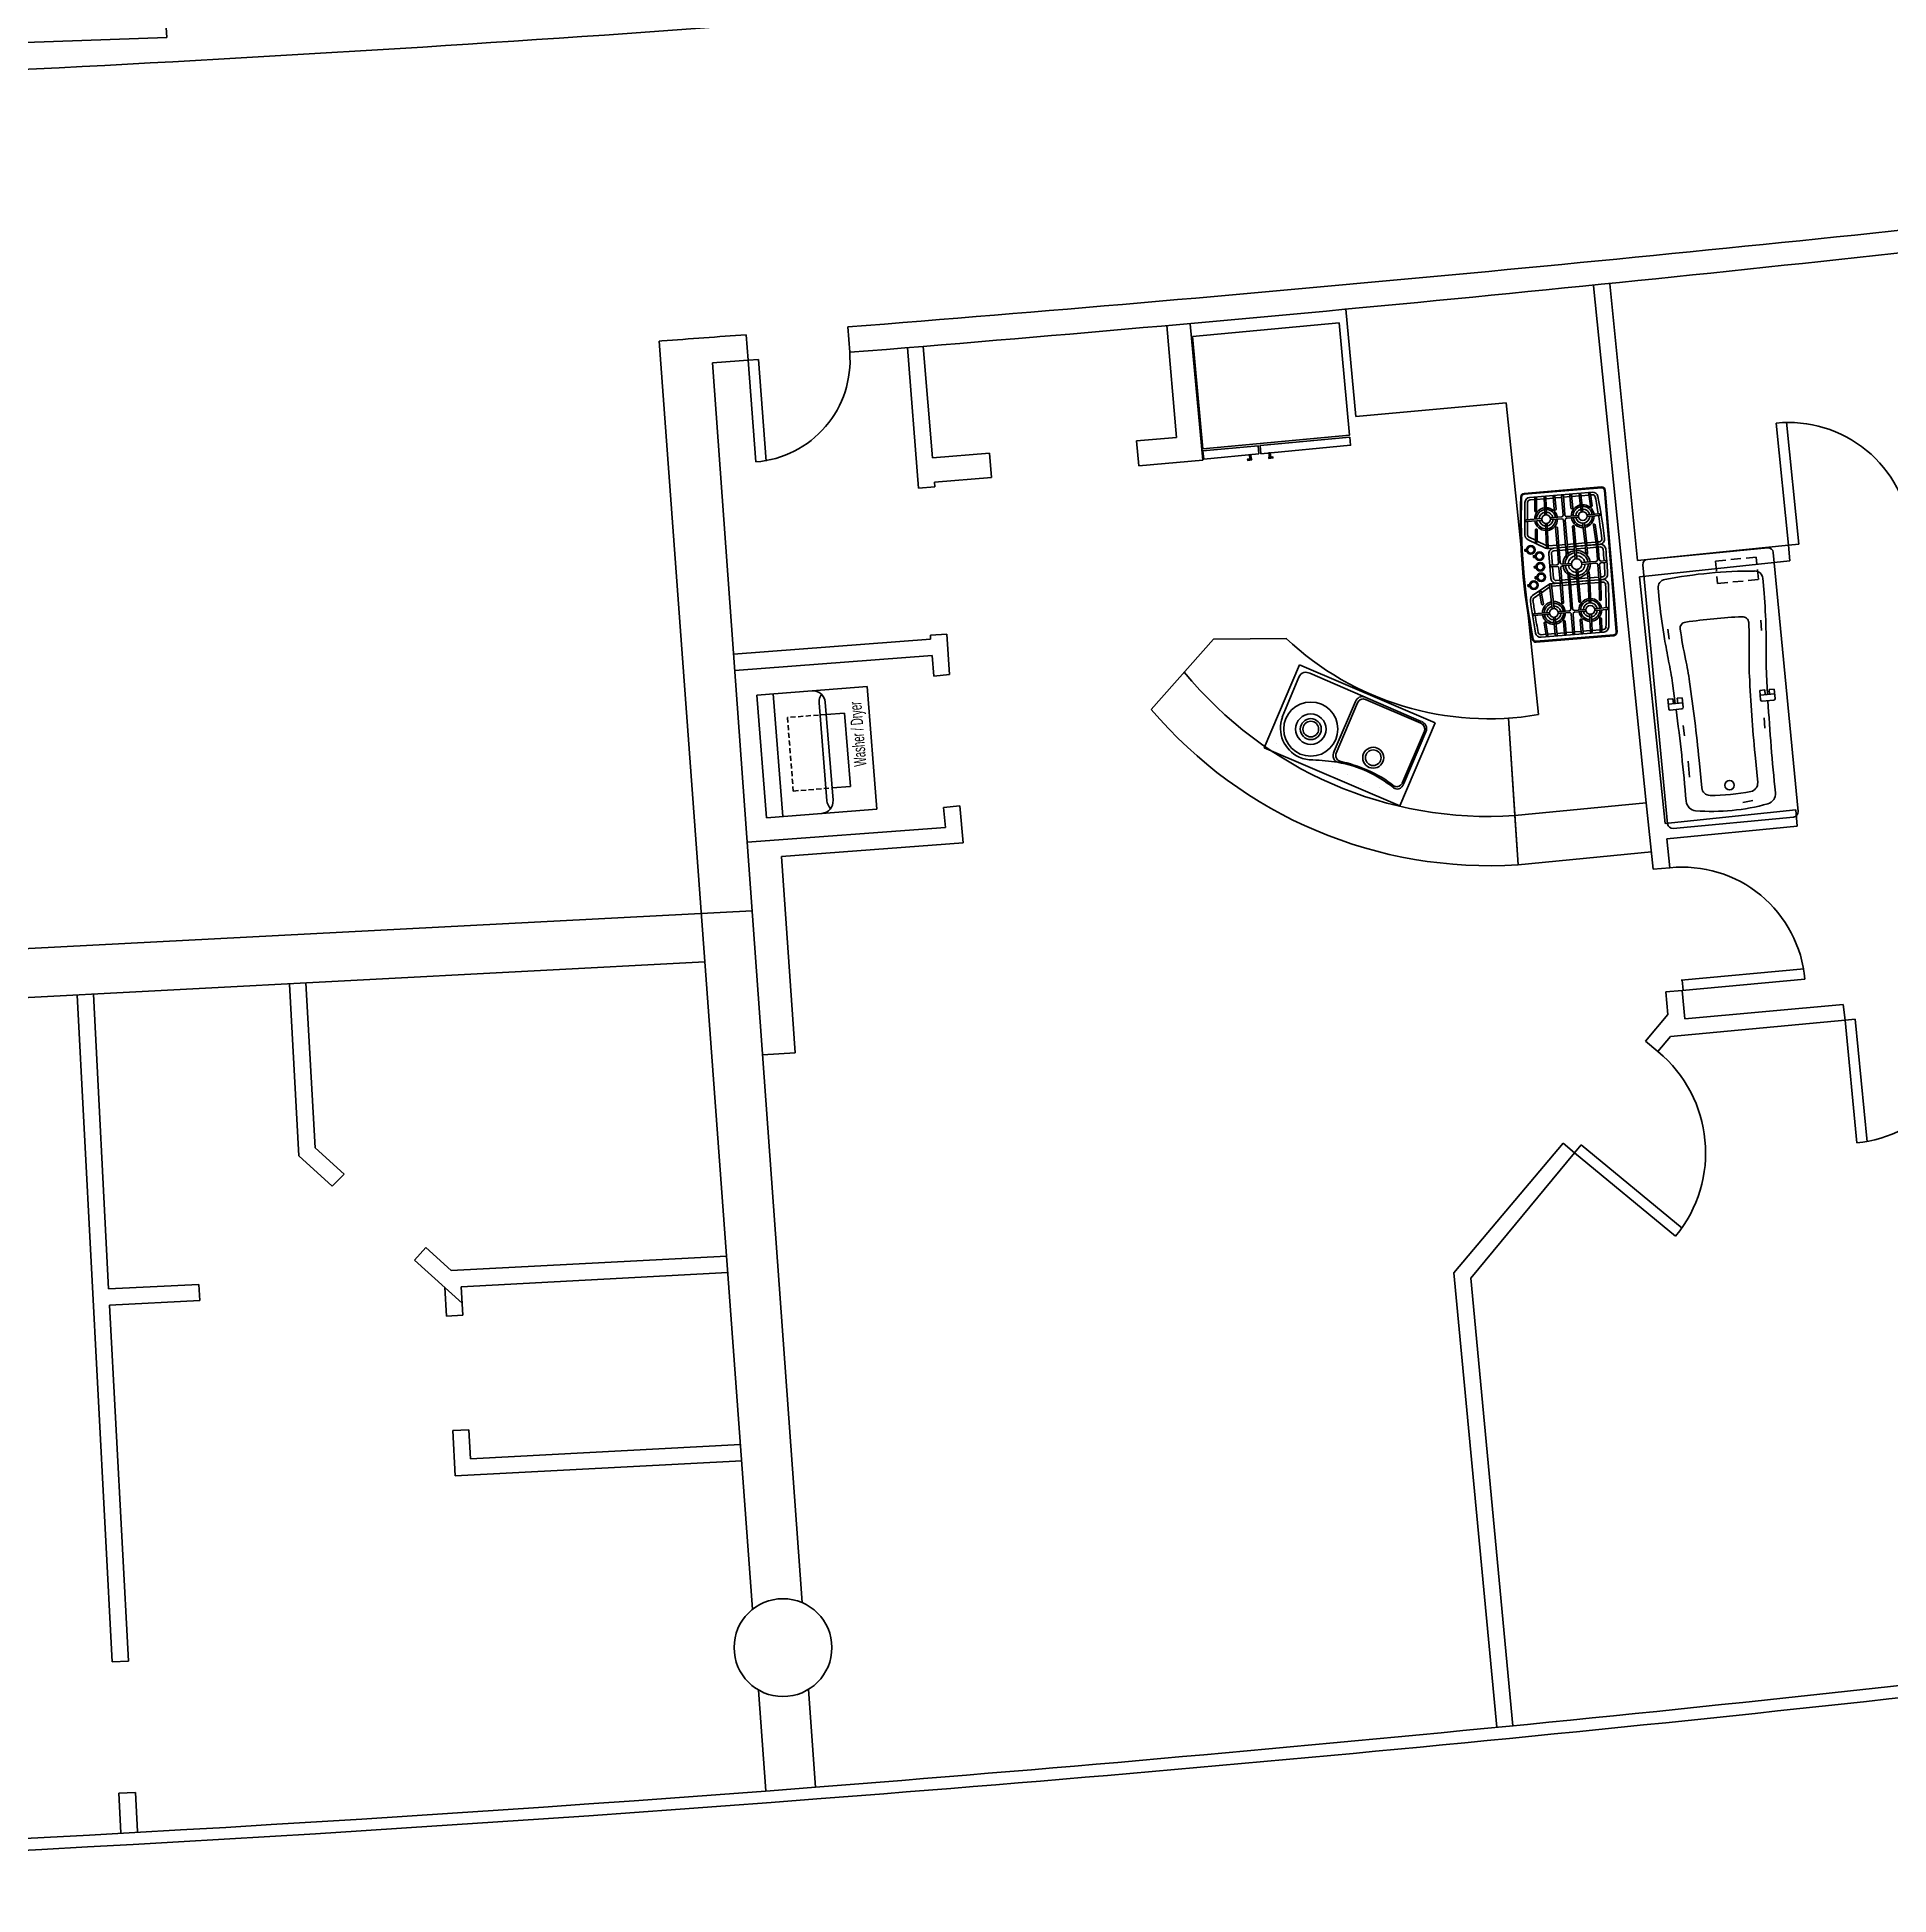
# Model space of a CAD drawing. Header units: inches. Extents: x 343 to 3010, y 5135 to 6248.
# Drawn here: x 974.1 to 1426.3, y 5230.7 to 5684.2 of the extents above; entities that cross this region are included whole.
import ezdxf

# ---------------------------------------------------------------- set-up
doc = ezdxf.new("R2010")
doc.units = ezdxf.units.IN
doc.header["$LTSCALE"] = 10
doc.header["$MEASUREMENT"] = 0
doc.linetypes.add('HIDDEN', pattern=[0.375, 0.25, -0.125])
doc.linetypes.add('HIDDEN2', pattern=[0.1875, 0.125, -0.0625])
doc.layers.add('app-u5', color=7, linetype='Continuous')
doc.styles.get("Standard").update_dxf_attribs({"font": 'arial.ttf'})

# ---------------------------------------------------------------- blocks, each defined once
blk = doc.blocks.new('A$C21662515')
for p, q in [((1.26, 32), (64.74, 32)), ((0, 30.75), (0, 1.25)), ((28.86, 25.84), (28.86, 28.69)), ((31.54, 29.05), (29.21, 29.05)), ((30.34, 25.49), (30.34, 29.05)), ((31.54, 27.8), (30.34, 27.8)), ((30.34, 27.33), (35.32, 27.52)), ((31.54, 27.8), (31.54, 29.05)), ((46.07, 27.31), (48.6, 27.39)), ((55.06, 28.84), (58.73, 28.84)), ((66, 30.75), (66, 1.25)), ((9.2, 22.87), (16.01, 22.87)), ((22.25, 25.88), (24.78, 25.96)), ((31.54, 25.49), (29.21, 25.49)), ((31.54, 26.73), (30.34, 26.73)), ((31.54, 25.49), (31.54, 26.73)), ((4.74, 18.76), (4.91, 21.29)), ((9.2, 9.13), (16.01, 9.13)), ((12.09, 6.41), (15.99, 6.44)), ((22.27, 6.14), (24.8, 6.06)), ((28.86, 6.16), (28.86, 3.31)), ((31.54, 6.51), (29.21, 6.51)), ((30.34, 6.51), (30.34, 2.95)), ((31.54, 5.27), (30.34, 5.27)), ((30.34, 4.67), (35.32, 4.48)), ((31.54, 6.51), (31.54, 5.27)), ((46.07, 4.68), (48.6, 4.6)), ((1.26, 0), (64.74, 0)), ((31.54, 2.95), (29.21, 2.95)), ((31.54, 4.2), (30.34, 4.2)), ((31.54, 4.2), (31.54, 2.95)), ((55.06, 3.16), (58.73, 3.16))]:
    blk.add_line(p, q)
at = {"linetype": 'HIDDEN'}
for p, q in [((58.52, 27.75), (64, 27.75)), ((58.52, 17.73), (58.52, 27.75)), ((64, 27.75), (64, 17.73)), ((64, 17.73), (58.52, 17.73))]:
    blk.add_line(p, q, dxfattribs=at)
blk.add_circle((9.21, 15.97), 1.15)
for centre, radius, start, end in [((1.26, 30.74), 1.26, 90, 179.5633), ((64.74, 30.74), 1.26, 0.4367, 90), ((11.14, 494.68), 467.75, 269.4096, 272.1707), ((29.21, 28.69), 0.353, 90, 180), ((29.97, 127.7), 100.32, 273.056, 276.1805), ((107.65, -708.29), 739.29, 94.75855, 95.19077), ((58.82, -154.14), 183.02, 91.1783, 93.916), ((58.73, 26.88), 1.96, 2.8897, 90), ((53.09, 16), 50.08, 169.8017, 190.1983), ((6.34, 24.37), 2.59, 90.4416, 169.0016), ((9.25, 20.81), 2.06, 91.2589, 174.5943), ((16.01, 415.6), 392.73, 270, 272.8146), ((29.21, 25.84), 0.353, 180, 270), ((31.12, 108.79), 85.55, 272.7979, 276.5306), ((54.35, -94.1), 118.67, 92.9294, 96.5306), ((48.36, 22.92), 1.49, 359.5148, 92.9294), ((-72.87, 16), 122.91, 356.7774, 3.2226), ((-51.76, 16), 112.98, 354.4233, 5.5767), ((51.97, 16), 45.05, 173.6176, 186.3824), ((9.25, 11.19), 2.06, 185.4057, 268.7411), ((16.01, -383.6), 392.73, 87.1854, 90), ((48.36, 9.08), 1.49, 267.0706, 0.4852), ((6.34, 7.63), 2.59, 190.9984, 269.5584), ((11.14, -462.68), 467.75, 87.8293, 90.5904), ((29.21, 6.16), 0.353, 90, 180), ((31.12, -76.79), 85.55, 83.4694, 87.2021), ((54.35, 126.1), 118.67, 263.4694, 267.0706), ((58.73, 5.12), 1.96, 270, 357.1103), ((1.26, 1.26), 1.26, 180.4367, 270), ((29.21, 3.31), 0.353, 180, 270), ((29.97, -95.7), 100.32, 83.8195, 86.944), ((107.65, 740.29), 739.29, 264.80923, 265.24145), ((58.82, 186.14), 183.02, 266.084, 268.8217), ((64.74, 1.26), 1.26, 270, 359.5633)]:
    blk.add_arc(centre, radius, start, end)
at = {"flags": 8}
for tag, p in [('MATERIAL', (33, 15.99)), ('PRODUCT', (33, 16)), ('TRADENAME', (33, 16)), ('MODELNUMBER', (33, 16))]:
    blk.add_attdef(tag, p, '', height=0.001, dxfattribs=at)
blk = doc.blocks.new('A$C4D583787')
for p, q in [((0, 21.98), (0, 0)), ((36.01, 21.98), (0, 21.98)), ((2.35, 19.95), (2.35, 19.95)), ((17.23, 19.96), (17.23, 19.96)), ((21.33, 19.96), (21.33, 19.96)), ((25.42, 19.96), (25.42, 19.96)), ((29.67, 19.96), (29.67, 19.96)), ((36.01, 0), (36.01, 21.98)), ((16.05, 16.05), (16.05, 2.84)), ((16.64, 16.28), (16.64, 2.97)), ((34.38, 2.93), (34.38, 16.66)), ((34.76, 2.93), (34.76, 16.67)), ((1.12, 13.39), (1.03, 2.85)), ((0, 0), (36.01, 0)), ((3.07, 0.89), (32.75, 1.03)), ((18.09, 1.44), (32.77, 1.42))]:
    blk.add_line(p, q)
for centre, radius in [((8.66, 13.34), 6.61), ((8.66, 13.34), 3.72), ((8.66, 13.34), 2.56), ((8.66, 13.34), 1.91), ((25.42, 13.77), 2.56), ((25.42, 13.77), 1.91)]:
    blk.add_circle(centre, radius)
for centre, radius, start, end in [((8.88, 12.96), 7.77, 90.99, 176.8361), ((8.99, 13.16), 7.57, 66.1056, 91.8117), ((29.89, 65.74), 49.02, 248.6587, 255.8378), ((17.71, 16.67), 1.54, 76.9285, 133.9141), ((24.66, 47.13), 29.7, 256.8457, 271.4733), ((25.32, 45.35), 28.23, 270.0862, 285.4435), ((24.63, 48.1), 30.67, 271.485, 285.5278), ((33.28, 17.07), 1.55, 54.813, 106.4991), ((32.92, 16.78), 1.36, 54.4715, 93.6546), ((32.76, 16.89), 2.01, 353.6673, 45.7261), ((18.58, 16.16), 2.53, 140.1304, 182.5301), ((18.36, 16.15), 1.72, 137.3475, 175.611), ((18.09, 16.39), 1.37, 84.7764, 137.3475), ((25.31, 57.69), 40.56, 259.9368, 270.0782), ((32.79, 16.59), 1.6, 2.397, 54.4715), ((2.8, 2.65), 1.78, 173.4898, 230.5256), ((3.07, 3.66), 2.77, 239.4603, 270.0149), ((17.8, 2.71), 1.75, 175.5853, 268.6905), ((18.05, 2.86), 1.42, 175.3421, 271.514), ((32.85, 3.27), 2.24, 267.6645, 305.8974), ((32.8, 3), 1.58, 268.8065, 357.615), ((32.89, 2.83), 1.88, 312.759, 3.0501)]:
    blk.add_arc(centre, radius, start, end)
at = {"flags": 8}
for tag in ['MATERIAL', 'PRODUCT', 'TRADENAME', 'MODELNUMBER']:
    blk.add_attdef(tag, (18, 10.99), '', height=0.001, dxfattribs=at)
blk = doc.blocks.new('Cooktop')
at = {"color": 1}
for p, q in [((617.5, -570.9), (617.5, -569.8)), ((628.7, -566.8), (628.7, -573.9)), ((629.7, -566.8), (629.7, -573.9)), ((634.5, -569.7), (645.2, -569)), ((634.7, -570.7), (645.3, -570)), ((644.4, -568), (644.4, -569.1)), ((646.8, -569), (654.4, -569)), ((646.8, -570), (654.4, -570)), ((655.4, -564.8), (655.4, -564.8)), ((655.4, -568), (655.4, -565.5)), ((656.4, -568), (656.4, -565.4)), ((664.8, -569), (657.4, -569)), ((664.8, -570), (657.4, -570)), ((677.1, -570.7), (666.6, -570)), ((677.3, -569.7), (666.7, -569)), ((667.4, -568), (667.4, -569.1)), ((682.2, -566.8), (682.2, -573.9)), ((683.2, -566.8), (683.2, -573.9)), ((694.3, -570.8), (694.3, -569.7)), ((616.9, -570.9), (623.7, -570.5)), ((616.9, -571.9), (623.6, -571.5)), ((616.9, -576.4), (626.7, -576)), ((616.9, -577.4), (626.8, -577)), ((617.5, -576.4), (617.5, -571.9)), ((617.5, -581.6), (617.5, -577.4)), ((628.7, -578.8), (628.7, -585.4)), ((629.7, -578.8), (629.7, -585.4)), ((633.1, -575.7), (645.2, -575.3)), ((633.1, -576.7), (645.3, -576.3)), ((644.4, -570.1), (644.4, -575.3)), ((644.4, -576.3), (644.4, -581.6)), ((647, -575.3), (650.5, -575.3)), ((647, -576.3), (650.5, -576.3)), ((655.4, -579.1), (655.4, -571)), ((656.4, -579.1), (656.4, -571)), ((664.8, -575.3), (661.3, -575.3)), ((664.8, -576.3), (661.3, -576.3)), ((678.7, -575.7), (666.6, -575.2)), ((678.7, -576.7), (666.6, -576.2)), ((667.4, -570.1), (667.4, -575.3)), ((667.4, -576.3), (667.4, -581.6)), ((682.2, -578.8), (682.2, -585.4)), ((683.2, -578.8), (683.2, -585.4)), ((695, -576.3), (685.1, -576)), ((694.9, -577.3), (685.1, -577)), ((695, -570.9), (688.1, -570.4)), ((694.9, -571.9), (688.2, -571.4)), ((694.3, -576.3), (694.3, -571.8)), ((694.3, -581.6), (694.3, -577.3)), ((616.9, -581.6), (624, -581.6)), ((616.9, -582.6), (624, -582.6)), ((616.9, -586.4), (627.7, -586.4)), ((616.9, -587.4), (627.7, -587.4)), ((617.5, -586.4), (617.5, -582.6)), ((617.5, -591.2), (617.5, -587.4)), ((628.7, -588.4), (628.7, -594.7)), ((629.7, -588.4), (629.7, -594.7)), ((630.7, -586.4), (645.3, -586.4)), ((630.7, -587.4), (645.3, -587.4)), ((634.6, -581.6), (645.3, -581.6)), ((634.6, -582.6), (645.3, -582.6)), ((644.4, -582.6), (644.4, -586.4)), ((644.4, -587.4), (644.4, -591.2)), ((646.8, -581.6), (652.8, -581.6)), ((646.8, -582.6), (652.8, -582.6)), ((646.8, -586.4), (650.9, -586.4)), ((646.8, -587.4), (652, -587.4)), ((655.4, -590.2), (655.4, -585)), ((656.4, -590.2), (656.4, -584.9)), ((664.9, -581.6), (658.7, -581.6)), ((664.9, -582.6), (658.7, -582.6)), ((664.9, -587.4), (659.5, -587.4)), ((664.9, -586.4), (660.6, -586.4)), ((677.3, -581.6), (666.6, -581.6)), ((677.3, -582.6), (666.6, -582.6)), ((681.2, -586.4), (666.6, -586.4)), ((681.2, -587.4), (666.6, -587.4)), ((667.4, -582.6), (667.4, -586.4)), ((667.4, -587.4), (667.4, -591.2)), ((682.2, -588.4), (682.2, -594.7)), ((683.2, -588.4), (683.2, -594.7)), ((695, -586.3), (684.2, -586.4)), ((695, -587.3), (684.2, -587.4)), ((695, -581.6), (687.9, -581.6)), ((695, -582.6), (687.9, -582.6)), ((695, -591.1), (687.9, -591.1)), ((694.3, -586.3), (694.3, -582.6)), ((694.3, -591.1), (694.3, -587.3)), ((616.9, -591.2), (624, -591.2)), ((616.9, -592.2), (624, -592.2)), ((616.9, -596.4), (626.7, -596.7)), ((616.9, -597.4), (626.8, -597.7)), ((617, -601.6), (624, -602.2)), ((617.5, -596.4), (617.5, -592.2)), ((617.5, -601.7), (617.5, -597.4)), ((628.7, -599.6), (628.7, -608.6)), ((629.7, -599.6), (629.7, -608.6)), ((631.6, -597.9), (645.3, -598.3)), ((631.7, -596.9), (645.3, -597.3)), ((634.6, -591.2), (645.3, -591.2)), ((634.6, -592.2), (645.3, -592.2)), ((644.1, -598.3), (641.2, -603.2)), ((644.4, -592.2), (644.4, -597.3)), ((646.8, -591.2), (654.4, -591.2)), ((646.8, -592.2), (654.4, -592.2)), ((655.4, -596.6), (655.4, -593.2)), ((656.4, -596.6), (656.4, -593.2)), ((664.9, -591.2), (657.4, -591.2)), ((664.9, -592.2), (657.4, -592.2)), ((677.3, -591.2), (666.6, -591.2)), ((677.3, -592.2), (666.6, -592.2)), ((680.2, -596.8), (666.6, -597.3)), ((680.3, -597.8), (666.6, -598.3)), ((667.4, -592.2), (667.4, -597.3)), ((667.8, -598.3), (670.6, -603.2)), ((682.2, -599.6), (682.2, -608.5)), ((683.2, -599.6), (683.2, -608.5)), ((694.9, -596.3), (685.1, -596.7)), ((695, -597.3), (685.1, -597.7)), ((695, -592.1), (687.9, -592.1)), ((694.9, -601.6), (687.9, -602.2)), ((694.3, -596.4), (694.3, -592.1)), ((694.3, -601.7), (694.3, -597.4)), ((616.9, -602.6), (623.9, -603.2)), ((617.5, -605.5), (617.5, -602.7)), ((641.8, -604.3), (634.8, -603.7)), ((641.9, -603.3), (634.9, -602.7)), ((640.7, -604.2), (638.7, -607.7)), ((670, -603.3), (677, -602.7)), ((670, -604.3), (677.1, -603.7)), ((671.2, -604.2), (673.2, -607.6)), ((695, -602.6), (688, -603.2)), ((694.3, -605.4), (694.3, -602.7))]:
    blk.add_line(p, q, dxfattribs=at)
for points in [[(698.3, -608.5), (698.3, -564.3, 0.414214), (696.3, -562.3), (615.5, -562.3, 0.414214), (613.5, -564.3), (613.5, -608.6, 0.381435), (615.3, -610.6, 0.057281), (696.6, -610.5, 0.380724)], [(697.8, -608.5), (697.8, -564.3, 0.414214), (696.3, -562.8), (615.5, -562.8, 0.414214), (614, -564.3), (614, -608.6, 0.381435), (615.4, -610.1, 0.057281), (696.5, -610, 0.380724)], [(637.2, -609.9, -0.013142), (618.7, -608.5, -0.38399), (616, -605.5), (616, -569.8, -0.383444), (618.7, -566.8, -0.016666), (642.8, -565, -0.425693), (645.9, -568), (645.9, -597.3, -0.131778), (645.5, -598.8), (640, -608.4, -0.281855)], [(648.9, -564.9, 0.407689), (645.9, -567.9), (645.9, -594.3, 0.414214), (648.9, -597.3), (662.9, -597.3, 0.414214), (665.9, -594.3), (665.9, -567.8, 0.409349), (663, -564.8, 0.009741)], [(674.7, -609.9, 0.013142), (693.2, -608.4, 0.38399), (695.8, -605.4), (695.8, -569.7, 0.383444), (693.1, -566.8, 0.016666), (669, -565, 0.425693), (665.9, -568), (665.9, -597.3, 0.131778), (666.3, -598.8), (671.9, -608.4, 0.281855)]]:
    blk.add_lwpolyline(points, format="xyb", close=True, dxfattribs=at)
for points in [[(655.4, -566.3, 0.004527), (648.9, -566.4, 0.407689), (647.4, -567.9), (647.4, -569)], [(664.4, -569), (664.4, -567.8, 0.409349), (662.9, -566.3, 0.004521), (656.4, -566.3, 0.004521)], [(647.4, -592.2), (647.4, -594.3, 0.414214), (648.9, -595.8), (655.4, -595.8)], [(656.4, -595.8), (662.9, -595.8, 0.414214), (664.4, -594.3), (664.4, -592.2)]]:
    blk.add_lwpolyline(points, format="xyb", dxfattribs=at)
for points in [[(647.4, -570), (647.4, -575.3)], [(664.4, -575.3), (664.4, -570)], [(647.4, -576.3), (647.4, -581.6)], [(664.4, -581.6), (664.4, -576.3)], [(647.4, -582.6), (647.4, -586.4)], [(647.4, -587.4), (647.4, -591.2)], [(664.4, -586.4), (664.4, -582.6)], [(664.4, -591.2), (664.4, -587.4)]]:
    blk.add_lwpolyline(points, dxfattribs=at)
for points in [[(645.3, -610.6), (646.4, -610.6), (646.4, -609.7), (645.3, -609.7)], [(645.8, -610.3), (646, -610.3), (646, -609.7), (645.8, -609.7)], [(649.4, -606.1), (650.5, -606.1), (650.5, -605.2), (649.4, -605.2)], [(649.9, -605.8), (650.1, -605.8), (650.1, -605.2), (649.9, -605.2)], [(655.5, -606.1), (656.5, -606.1), (656.5, -605.2), (655.5, -605.2)], [(656, -605.8), (656.1, -605.8), (656.1, -605.2), (656, -605.2)], [(661.5, -606.1), (662.6, -606.1), (662.6, -605.2), (661.5, -605.2)], [(662, -605.8), (662.1, -605.8), (662.1, -605.2), (662, -605.2)], [(665.5, -610.7), (666.5, -610.7), (666.5, -609.8), (665.5, -609.8)], [(666, -610.4), (666.1, -610.4), (666.1, -609.8), (666, -609.8)]]:
    blk.add_lwpolyline(points, close=True, dxfattribs=at)
for centre, radius in [((629.2, -576.4), 2.49), ((655.8, -582), 2.98), ((682.7, -576.3), 2.49), ((629.2, -597.2), 2.49), ((650, -602.7), 2.47), ((650, -602.7), 1.97), ((650, -602.7), 1.85), ((656, -602.7), 2.47), ((656, -602.7), 1.97), ((656, -602.7), 1.85), ((662, -602.7), 2.47), ((662, -602.7), 1.97), ((662, -602.7), 1.85), ((682.7, -597.2), 2.49), ((645.9, -607.2), 2.47), ((645.9, -607.2), 1.97), ((645.9, -607.2), 1.85), ((666, -607.3), 2.47), ((666, -607.3), 1.97), ((666, -607.3), 1.85)]:
    blk.add_circle(centre, radius, dxfattribs=at)
for centre, radius, start, end in [((619, -569.8), 1.5, 96.0838, 180), ((657.1, -927.1), 360.8, 94.5196, 96.0838), ((629.2, -576.4), 6.49, 94.4161, 178.2212), ((629.2, -566.8), 0.5, 0, 180), ((657.1, -927.1), 360.8, 92.2646, 94.3603), ((629.2, -576.4), 6.49, 6.3047, 85.5839), ((634.6, -570.2), 0.502, 88.137, 279.4669), ((642.9, -568), 1.5, 0.0282, 92.2646), ((645.2, -569.5), 0.5, 273.802, 93.802), ((646.8, -569.5), 0.5, 90, 270), ((654.4, -568), 1, 270, 0.0277), ((654.4, -571), 1, 0.0282, 90), ((655.9, -565.5), 0.5, 356.9728, 179.9718), ((657.4, -568), 1, 180.0282, 270), ((657.4, -571), 1, 90, 180.0282), ((664.8, -569.5), 0.5, 270, 90), ((666.6, -569.5), 0.5, 86.2544, 266.2544), ((668.9, -568), 1.5, 87.7917, 180.0282), ((655.1, -927.1), 360.8, 85.696, 87.7917), ((682.7, -576.3), 6.49, 94.4724, 173.7516), ((677.2, -570.2), 0.502, 260.5894, 91.9194), ((682.7, -566.8), 0.5, 0.0563, 180.0563), ((655.1, -927.1), 360.8, 83.9725, 85.5368), ((682.7, -576.3), 6.49, 1.8351, 85.6403), ((692.8, -569.8), 1.5, 0.0563, 83.9725), ((616.9, -571.4), 0.5, 93.802, 273.802), ((616.9, -576.9), 0.5, 92.263, 272.263), ((629.2, -576.4), 6.49, 187.053, 265.5839), ((623.7, -571), 0.504, 266.377, 101.2269), ((629.2, -576.4), 5.49, 95.222, 177.484), ((629.2, -576.4), 5.49, 187.9274, 264.778), ((629.2, -576.4), 3.97, 97.2291, 175.6485), ((629.2, -576.4), 3.97, 190.1061, 262.7709), ((629.2, -576.4), 5.49, 7.042, 84.778), ((629.2, -576.4), 3.97, 277.2291, 82.7709), ((629.2, -576.4), 6.49, 274.4161, 357.4743), ((629.2, -576.4), 5.49, 275.222, 356.5999), ((645.2, -575.8), 0.5, 272.263, 92.263), ((647, -575.8), 0.5, 90, 270), ((655.8, -582), 7.75, 92.4294, 176.8356), ((655.8, -582), 6.56, 92.8668, 176.2589), ((650.5, -575.8), 0.5, 270, 90), ((655.8, -582), 4.74, 93.9543, 174.8241), ((655.8, -582), 7.75, 3.1644, 85.03), ((655.8, -582), 6.56, 3.7411, 84.1172), ((655.8, -582), 4.74, 5.1759, 81.8423), ((661.3, -575.8), 0.5, 90, 270), ((664.8, -575.8), 0.5, 270, 90), ((666.6, -575.7), 0.5, 87.7934, 267.7934), ((682.7, -576.3), 6.49, 182.5821, 265.6403), ((682.7, -576.3), 5.49, 95.2783, 173.0143), ((682.7, -576.3), 5.49, 183.4565, 264.8343), ((682.7, -576.3), 3.97, 97.2855, 262.8272), ((682.7, -576.3), 5.49, 2.5724, 84.8343), ((682.7, -576.3), 3.97, 4.4079, 82.8272), ((682.7, -576.3), 3.97, 277.2855, 349.9502), ((682.7, -576.3), 6.49, 274.4724, 353.0033), ((682.7, -576.3), 5.49, 275.2783, 352.1289), ((688.2, -570.9), 0.504, 78.8294, 273.6794), ((694.9, -571.4), 0.5, 266.2544, 86.2544), ((695, -576.8), 0.5, 267.7934, 87.7934), ((616.9, -582.1), 0.5, 90, 270), ((616.9, -586.9), 0.5, 90, 270), ((629.2, -597.2), 6.49, 94.4161, 174.5223), ((624, -582.1), 0.5, 270, 90), ((627.7, -585.4), 1, 270, 360), ((627.7, -588.4), 1, 0, 90.0007), ((630.7, -585.4), 1, 180, 270), ((630.7, -588.4), 1, 90.0007, 180), ((629.2, -597.2), 6.49, 1.623, 85.5839), ((634.6, -582.1), 0.5, 90, 270.0007), ((645.3, -582.1), 0.5, 270, 90), ((645.3, -586.9), 0.5, 270, 90), ((646.8, -582.1), 0.5, 90, 270), ((646.8, -586.9), 0.5, 90, 270), ((655.8, -582), 7.75, 184.2334, 267.627), ((655.8, -582), 6.56, 185.0058, 267.1895), ((655.8, -582), 4.74, 186.9291, 266.102), ((654.4, -590.2), 1, 270, 0.0282), ((655.8, -582), 6.56, 275.9391, 354.9942), ((655.8, -582), 4.74, 278.214, 353.0709), ((655.8, -582), 7.75, 275.0263, 316.1888), ((657.4, -590.2), 1, 180.0282, 270), ((655.8, -582), 7.75, 325.7181, 355.7666), ((664.9, -582.1), 0.5, 270, 90), ((664.9, -586.9), 0.5, 270, 90), ((666.6, -582.1), 0.5, 90.0563, 270.0563), ((666.6, -586.9), 0.5, 90.0563, 270.0563), ((682.7, -597.2), 6.49, 94.4724, 178.4333), ((677.3, -582.1), 0.5, 270.0557, 90.0563), ((681.2, -585.4), 1, 270.0563, 0.0563), ((681.2, -588.4), 1, 0.0563, 90.0557), ((684.2, -585.4), 1, 180.0563, 270.0563), ((684.2, -588.4), 1, 90.0557, 180.0563), ((682.7, -597.2), 6.49, 5.5341, 85.6403), ((687.9, -582.1), 0.5, 90.0563, 270.0563), ((695, -582.1), 0.5, 270.0563, 90.0563), ((695, -586.8), 0.5, 270.0563, 90.0563), ((695, -591.6), 0.5, 270.0563, 90.0563), ((616.9, -591.7), 0.5, 90, 270), ((616.9, -596.9), 0.5, 88.0726, 268.0726), ((616.9, -602.1), 0.5, 85.4962, 265.4962), ((629.2, -597.2), 6.49, 183.3549, 265.5839), ((629.2, -597.2), 5.49, 95.222, 173.8749), ((629.2, -597.2), 5.49, 184.3198, 264.778), ((624, -591.7), 0.5, 270, 90), ((629.2, -597.2), 3.97, 186.7255, 262.7709), ((629.2, -597.2), 3.97, 97.2291, 172.2641), ((629.2, -597.2), 5.49, 2.2703, 84.778), ((629.2, -597.2), 3.97, 3.8812, 82.7709), ((629.2, -597.2), 3.97, 277.2291, 349.4211), ((629.2, -597.2), 6.49, 274.4161, 352.7918), ((629.2, -597.2), 5.49, 275.222, 351.8268), ((634.6, -591.7), 0.5, 90, 270.0007), ((643, -597.2), 1.5, 357.4937, 358.1008), ((645.3, -591.7), 0.5, 270, 90), ((645.3, -597.8), 0.5, 268.0726, 88.0726), ((646.8, -591.7), 0.5, 90, 270), ((654.4, -593.2), 1, 0.0282, 90), ((655.9, -596.6), 0.5, 180.0282, 3.0272), ((657.4, -593.2), 1, 90, 180.0282), ((664.9, -591.7), 0.5, 270, 90), ((666.6, -591.7), 0.5, 90.0563, 270.0563), ((666.6, -597.8), 0.5, 91.9837, 271.9837), ((668.9, -597.2), 1.5, 181.9555, 182.5626), ((682.7, -597.2), 6.49, 187.2646, 265.6403), ((682.7, -597.2), 5.49, 95.2783, 177.786), ((677.3, -591.7), 0.5, 270.0557, 90.0563), ((682.7, -597.2), 5.49, 188.2295, 264.8343), ((682.7, -597.2), 3.97, 97.2855, 176.1752), ((682.7, -597.2), 3.97, 190.6352, 262.8272), ((682.7, -597.2), 5.49, 6.1814, 84.8343), ((682.7, -597.2), 3.97, 7.7922, 82.8272), ((682.7, -597.2), 6.49, 274.4724, 356.7015), ((682.7, -597.2), 5.49, 275.2783, 355.7365), ((682.7, -597.2), 3.97, 277.2855, 353.3309), ((687.9, -591.6), 0.5, 90.0563, 270.0563), ((695, -596.8), 0.5, 271.9837, 91.9837), ((695, -602.1), 0.5, 274.5601, 94.5601), ((619, -605.5), 1.5, 180, 264.0252), ((655.5, -257.1), 351.8, 264.0252, 265.6288), ((624, -602.7), 0.5, 265.4962, 85.4962), ((629.2, -608.6), 0.5, 180, 0), ((655.5, -257.1), 351.8, 265.7921, 267.0369), ((634.8, -603.2), 0.5, 85.4962, 265.4962), ((637.4, -606.9), 1.5, 267.0369, 330), ((641.9, -603.8), 0.5, 265.4962, 85.4962), ((670, -603.8), 0.5, 94.5601, 274.5601), ((674.5, -606.9), 1.5, 210.0563, 273.0195), ((656, -257.1), 351.8, 273.0195, 274.2642), ((677, -603.2), 0.5, 274.5601, 94.5601), ((682.7, -608.5), 0.5, 180.0563, 0.0563), ((656, -257.1), 351.8, 274.4275, 276.0312), ((687.9, -602.7), 0.5, 94.5601, 274.5601), ((692.8, -605.4), 1.5, 276.0312, 0.0563)]:
    blk.add_arc(centre, radius, start, end, dxfattribs=at)
blk = doc.blocks.new('fridge')
at = {"color": 1}
for points, elevation in [([(-1899.78, -329.93), (-1899.78, -331.93), (-1921.78, -331.93), (-1921.78, -329.93)], -0.01), ([(-1901.63, -328.61), (-1902.63, -328.61), (-1902.63, -328.93), (-1901.63, -328.93)], -0.02), ([(-1901.78, -329.93), (-1901.78, -328.93), (-1902.1, -328.93), (-1902.1, -329.93)], -0.01), ([(-1899.29, -329.93), (-1899.29, -331.93), (-1885.78, -331.93), (-1885.78, -329.93)], -0.01), ([(-1897.43, -328.61), (-1896.43, -328.61), (-1896.43, -328.93), (-1897.43, -328.93)], -0.02), ([(-1897.29, -329.93), (-1897.29, -328.93), (-1896.96, -328.93), (-1896.96, -329.93)], -0.01), ([(-1885.78, -359.93), (-1885.78, -332.43), (-1921.78, -332.43), (-1921.78, -359.93)], -0.02)]:
    blk.add_lwpolyline(points, close=True, dxfattribs=dict(at, elevation=elevation))

msp = doc.modelspace()

# ---------------------------------------------------------------- linework, layer by layer
for p, q in [((997.59, 5800.03), (1005.76, 5684.15)), ((1005.76, 5684.15), (912.72, 5680.85)), ((1354.15, 5623.54), (1366.98, 5497.35)), ((1364.92, 5556.51), (1358.16, 5624.02)), ((1296.11, 5591.63), (1293.65, 5617.82)), ((1148.79, 5300.44), (1126, 5610.02)), ((1249.96, 5613.83), (1252.34, 5586.5)), ((1258.76, 5580.97), (1255.61, 5614.22)), ((1189.32, 5574.16), (1186.6, 5608.47)), ((1192.68, 5581.54), (1190.46, 5608.75)), ((1138.98, 5604.69), (1160.89, 5302.07)), ((1296.11, 5591.63), (1332.82, 5595)), ((1332.82, 5595), (1340.68, 5518.84)), ((1206.64, 5582.65), (1192.68, 5581.54)), ((1206.64, 5582.65), (1207.12, 5576.72)), ((1252.34, 5586.5), (1242.55, 5585.7)), ((1242.55, 5585.7), (1243.11, 5579.61)), ((1243.11, 5579.61), (1258.76, 5580.97)), ((1193.33, 5574.48), (1189.32, 5574.16)), ((1207.12, 5576.72), (1193.17, 5575.6)), ((1193.17, 5575.6), (1193.33, 5574.48)), ((1401.77, 5560.21), (1364.92, 5556.51)), ((1402.09, 5556.36), (1401.77, 5560.21)), ((1365.4, 5552.51), (1402.09, 5556.36)), ((1371.65, 5492.28), (1365.4, 5552.51)), ((1144.13, 5533.59), (1192.21, 5537.28)), ((1192.21, 5538.24), (1196.22, 5538.5)), ((1192.21, 5537.28), (1192.21, 5538.24)), ((1196.22, 5538.5), (1196.85, 5528.62)), ((1261.31, 5537.28), (1246.14, 5520.11)), ((1279.27, 5537.44), (1261.31, 5537.28)), ((1192.63, 5533.28), (1144.43, 5529.58)), ((1193.02, 5528.25), (1192.63, 5533.28)), ((1196.85, 5528.62), (1193.02, 5528.25)), ((1333.35, 5517.98), (1334.93, 5494.2)), ((1333.35, 5517.98), (1335.72, 5482.2)), ((1199.42, 5496.55), (1195.44, 5496.18)), ((1200.23, 5487.57), (1199.42, 5496.55)), ((1334.93, 5494.2), (1366.98, 5497.35)), ((1366.98, 5497.35), (1368.74, 5481.16)), ((1195.44, 5496.18), (1195.9, 5491.26)), ((1334.93, 5494.2), (1335.72, 5482.2)), ((1403.53, 5495.59), (1371.65, 5492.28)), ((1403.85, 5491.58), (1403.53, 5495.59)), ((1195.9, 5491.26), (1147.47, 5487.73)), ((1155.81, 5484.21), (1200.23, 5487.57)), ((1372.07, 5488.55), (1403.85, 5491.58)), ((1372.75, 5481.48), (1372.07, 5488.55)), ((1159.18, 5436.27), (1155.81, 5484.21)), ((1335.72, 5482.2), (1368.26, 5485.33)), ((1368.74, 5481.16), (1372.75, 5481.48)), ((1148.66, 5470.98), (829.43, 5454.34)), ((815.99, 5441.54), (1137.15, 5458.48)), ((1035.7, 5453.06), (1037.94, 5411.14)), ((1041.94, 5413.06), (1039.7, 5453.34)), ((1371.79, 5451.18), (1375.81, 5451.54)), ((1372.27, 5445.63), (1371.79, 5451.18)), ((1375.81, 5451.54), (1376.44, 5444.6)), ((983.85, 5450.34), (992.36, 5287.6)), ((991.53, 5378.65), (987.85, 5450.61)), ((1376.44, 5444.6), (1415.09, 5448.12)), ((1415.09, 5448.12), (1415.56, 5444.28)), ((1366.82, 5439.15), (1372.27, 5445.63)), ((1415.56, 5444.28), (1372.91, 5440.27)), ((1369.86, 5436.59), (1366.82, 5439.15)), ((1372.91, 5440.27), (1369.86, 5436.59)), ((1151.21, 5435.79), (1159.18, 5436.27)), ((1037.94, 5411.14), (1046.12, 5403.76)), ((1049.04, 5406.67), (1041.94, 5413.06)), ((1320, 5382.55), (1346.7, 5414.26)), ((1349.5, 5411.89), (1324.17, 5381.27)), ((1346.7, 5414.26), (1349.5, 5411.89)), ((1049.04, 5406.67), (1046.12, 5403.76)), ((1068.98, 5388.75), (1066.22, 5385.65)), ((1075.22, 5383.13), (1068.98, 5388.75)), ((1066.22, 5385.65), (1077.83, 5375.18)), ((1142.44, 5386.64), (1075.22, 5383.13)), ((1013.57, 5379.77), (991.53, 5378.65)), ((1013.77, 5375.82), (1013.57, 5379.77)), ((1073.62, 5378.97), (1074.01, 5372.02)), ((1077.62, 5379.13), (1142.74, 5382.64)), ((1077.99, 5372.24), (1077.62, 5379.13)), ((1330.56, 5271.63), (1320, 5382.55)), ((1324.17, 5381.27), (1334.42, 5272)), ((991.78, 5374.65), (1013.77, 5375.82)), ((996.39, 5287.82), (991.78, 5374.65)), ((1077.99, 5372.24), (1074.01, 5372.02)), ((1079.49, 5344.25), (1075.6, 5344.09)), ((1076.18, 5333.05), (1075.6, 5344.09)), ((1079.86, 5337.21), (1079.49, 5344.25)), ((1145.83, 5340.71), (1079.86, 5337.21)), ((1076.18, 5333.05), (1146.12, 5336.71)), ((996.39, 5287.82), (992.36, 5287.61)), ((1152.06, 5256.09), (1150.24, 5280.74)), ((1162.42, 5280.88), (1164.15, 5257.01)), ((998.1, 5255.73), (994.03, 5255.59)), ((994.03, 5255.59), (994.54, 5245.91)), ((998.61, 5246.21), (998.1, 5255.73))]:
    msp.add_line(p, q)
at = {"color": 7}
for p, q in [((1126, 5610.02), (1126.63, 5610.07)), ((1147.69, 5605.35), (1147.2, 5611.59)), ((1172.5, 5607.3), (1172.02, 5613.49)), ((1147.69, 5605.35), (1150.19, 5605.54)), ((1147.69, 5605.35), (1149.6, 5580.53)), ((1150.19, 5605.54), (1152.09, 5580.73)), ((1401.77, 5560.21), (1398.78, 5590.02)), ((1404.26, 5560.46), (1401.27, 5590.27)), ((1404.26, 5560.46), (1401.77, 5560.21)), ((1375.58, 5454.03), (1405.55, 5456.76)), ((1375.81, 5451.54), (1405.77, 5454.27)), ((1375.81, 5454.03), (1376.03, 5451.56)), ((1415.56, 5444.28), (1418.05, 5444.52)), ((1415.56, 5444.28), (1418.44, 5414.3)), ((1418.05, 5444.52), (1420.93, 5414.54)), ((1349.5, 5411.89), (1351.09, 5413.82)), ((1349.5, 5411.89), (1374.19, 5391.53)), ((1351.09, 5413.82), (1375.78, 5393.46))]:
    msp.add_line(p, q, dxfattribs=at)
msp.add_circle((1156.21, 5291.08), 11.94)
for centre, radius, start, end in [((609.44, 12968.37), 7300.98, 271.596785, 274.388168), ((1328.58, 5590.11), 72.29, 226.7709, 279.6397), ((1328.58, 5590.11), 96.12, 219.3023, 273.7886), ((1328.58, 5590.11), 108.14, 220.3348, 273.7886), ((506.28, 13700.97), 8469.55, 274.454901, 276.744803), ((547.6, 13284.14), 8053.66, 274.39277, 276.88729), ((561.41, 13050.05), 7816.31, 269.213902, 274.422623), ((556.28, 13144.58), 7913.84, 269.23875, 274.407489)]:
    msp.add_arc(centre, radius, start, end)
for centre, radius, start, end in [((393.01, 15514.13), 9931.24, 274.49894, 276.156584), ((480.38, 14279.63), 8699.91, 274.563016, 276.456939), ((477.52, 14534.95), 8948.45, 274.159825, 274.291899), ((480.38, 14279.63), 8699.91, 274.341596, 274.399118), ((1147.69, 5605.35), 24.89, 274.3991, 4.4912), ((1401.77, 5560.21), 29.96, 5.4876, 95.7245), ((1375.81, 5451.54), 30.09, 5.1965, 95.7585), ((1415.56, 5444.28), 30.12, 275.4978, 5.4978), ((1349.5, 5411.89), 32.01, 320.4892, 50.4892)]:
    msp.add_arc(centre, radius, start, end, dxfattribs=at)
at = {"layer": 'app-u5', "linetype": 'Continuous'}
for p, q in [((1149.85, 5523.57), (1163.31, 5524.63)), ((1152.22, 5493.66), (1149.85, 5523.57)), ((1156.2, 5493.98), (1153.84, 5523.89)), ((1163.31, 5524.63), (1176.77, 5525.7)), ((1176.77, 5525.7), (1179.13, 5495.79)), ((1171.26, 5519.24), (1166.78, 5518.89)), ((1172.68, 5501.3), (1171.26, 5519.24)), ((1168.19, 5500.94), (1172.68, 5501.3)), ((1165.68, 5494.73), (1152.22, 5493.66)), ((1179.13, 5495.79), (1165.68, 5494.73))]:
    msp.add_line(p, q, dxfattribs=at)
at = {"layer": 'app-u5'}
for p, q in [((1165.04, 5521.76), (1166.93, 5497.84)), ((1166.54, 5521.88), (1168.43, 5497.95))]:
    msp.add_line(p, q, dxfattribs=at)
at = {"layer": 'app-u5', "linetype": 'HIDDEN2'}
for p, q in [((1166.78, 5518.89), (1157.3, 5518.14)), ((1157.3, 5518.14), (1158.72, 5500.2)), ((1158.72, 5500.2), (1168.19, 5500.94))]:
    msp.add_line(p, q, dxfattribs=at)
at = {"layer": 'app-u5'}
for centre, start, end in [((1163.55, 5521.64), 4.5175, 94.5175), ((1168.03, 5522), 143.1079, 184.5175), ((1165.44, 5497.72), 274.5175, 4.5175), ((1169.92, 5498.07), 184.5175, 225.9271)]:
    msp.add_arc(centre, 3, start, end, dxfattribs=at)

# ---------------------------------------------------------------- block references
at = {"layer": 'app-u5', "rotation": 185.3264850165851}
msp.add_blockref('fridge', (-588.05, 5077.68, 0.02), dxfattribs=at)
at = {"layer": 'app-u5', "xscale": -0.4296020129892119, "yscale": 0.4296020129892119, "zscale": 0.4296020129892119, "rotation": 274.7389685688996}
msp.add_blockref('Cooktop', (1622.47, 5295.48), dxfattribs=at)
at = {"layer": 'app-u5'}
ref = msp.add_blockref('A$C21662515', (1372.34, 5490.93), dxfattribs=dict(at, xscale=-1, rotation=275.456920698586))
ref.add_attrib('MATERIAL', 'CAST IRON', (1385.13, 5525.31), dxfattribs={"layer": '0', "height": 0.001, "rotation": 275.4569, "flags": 8})
ref.add_attrib('PRODUCT', 'WHIRLPOOLS', (1385.13, 5525.31), dxfattribs={"layer": '0', "height": 0.001, "rotation": 275.4569, "flags": 8})
ref.add_attrib('TRADENAME', 'MAESTRO', (1385.13, 5525.31), dxfattribs={"layer": '0', "height": 0.001, "rotation": 275.4569, "flags": 8})
ref.add_attrib('MODELNUMBER', 'K-842-H', (1385.13, 5525.31), dxfattribs={"layer": '0', "height": 0.001, "rotation": 275.4569, "flags": 8})
ref = msp.add_blockref('A$C4D583787', (1282.38, 5530.98), dxfattribs=dict(at, xscale=-1, rotation=156.8654602831648))
ref.add_attrib('MATERIAL', 'CAST IRON', (1294.62, 5513.8), dxfattribs={"layer": '0', "height": 0.001, "rotation": 156.8655, "flags": 8})
ref.add_attrib('PRODUCT', 'SINKS', (1294.62, 5513.8), dxfattribs={"layer": '0', "height": 0.001, "rotation": 156.8655, "flags": 8})
ref.add_attrib('TRADENAME', 'CILANTRO', (1294.62, 5513.8), dxfattribs={"layer": '0', "height": 0.001, "rotation": 156.8655, "flags": 8})
ref.add_attrib('MODELNUMBER', 'K-5879-5', (1294.62, 5513.8), dxfattribs={"layer": '0', "height": 0.001, "rotation": 156.8655, "flags": 8})

# ---------------------------------------------------------------- texts
at = {"layer": 'app-u5', "oblique": 360, "width": 0.5625}
msp.add_text('Washer / Dryer', height=3, rotation=94.5175, dxfattribs=at).set_placement((1176.59, 5506.32))

doc.saveas('drawing.dxf')
